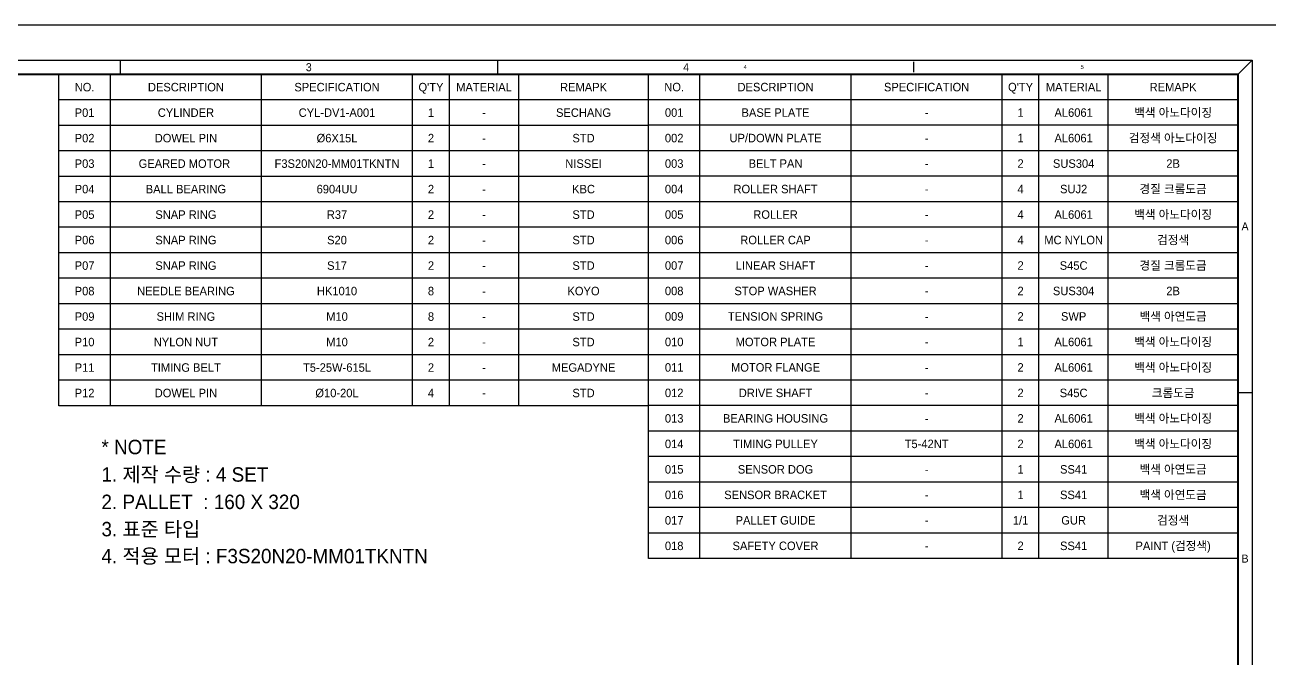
# Model space of a CAD drawing. Header units: inches. Extents: x 0 to 23821, y 0 to 11279.
# Drawn here: x 15359 to 16678, y 5027 to 5698 of the extents above; entities that cross this region are included whole.
import ezdxf
from ezdxf.enums import TextEntityAlignment as Align

# ---------------------------------------------------------------- set-up
doc = ezdxf.new("R2010")
doc.units = ezdxf.units.IN
doc.header["$LTSCALE"] = 10
doc.header["$MEASUREMENT"] = 0
doc.layers.add('44', color=4, linetype='Continuous')
doc.styles.add('SCI', font='')
doc.styles.get('SCI').set_extended_font_data('Gulim')

# ---------------------------------------------------------------- blocks, each defined once
blk = doc.blocks.new('A$C82e70aa9')
at = {"color": 2}
for p, q in [((172, -7.5), (172, -10.5)), ((252, -7.5), (252, -10.5)), ((412, -7.5), (409, -10.5))]:
    blk.add_line(p, q, dxfattribs=at)
at = {"color": 3}
blk.add_line((304, -10.5), (409, -10.5), dxfattribs=at)
blk.add_line((409, -78), (412, -78))
at = {"color": 1}
blk.add_lwpolyline([(0, 0), (420, 0), (420, -297), (0, -297)], close=True, dxfattribs=at)
at = {"color": 2}
blk.add_lwpolyline([(12, -7.5), (412, -7.5), (412, -289.5), (12, -289.5)], close=True, dxfattribs=at)
at = {"const_width": 0.4}
blk.add_lwpolyline([(15, -10.5), (409, -10.5), (409, -286.5), (15, -286.5)], close=True, dxfattribs=at)
at = {"color": 2, "char_height": 1.7, "attachment_point": 5, "style": 'SCI'}
for s, insert, width in [('3', (212, -9), 80), ('4', (292, -9), 80), ('A', (410.5, -42.75), 3), ('B', (410.5, -113.25), 3)]:
    blk.add_mtext(s, dxfattribs=dict(at, insert=insert, width=width))

msp = doc.modelspace()

# ---------------------------------------------------------------- linework, layer by layer
at = {"color": 2}
msp.add_line((16301.25, 5648.19429536), (16301.25, 5659.35500964), dxfattribs=at)
for p, q in [((15395, 5618.86264077), (15395, 5645.90591)), ((16020, 5618.91888327), (16020, 5645.9621525)), ((16020, 5618.86264077), (15395, 5618.86264077)), ((16645, 5618.91888327), (16020, 5618.91888327)), ((16020, 5294.34341), (15395, 5294.34341)), ((16645, 5132.19627962), (16020, 5132.19627962))]:
    msp.add_line(p, q)
at = {"color": 3}
for p, q in [((15449.6875, 5618.86264077), (15449.6875, 5645.90591)), ((15609.84375, 5618.86264077), (15609.84375, 5645.90591)), ((15770, 5618.86264077), (15770, 5645.90591)), ((15809.0625, 5618.86264077), (15809.0625, 5645.90591)), ((15882.5, 5618.86264077), (15882.5, 5645.90591)), ((16074.6875, 5618.91888327), (16074.6875, 5645.9621525)), ((16234.84375, 5618.91888327), (16234.84375, 5645.9621525)), ((16395, 5618.91888327), (16395, 5645.9621525)), ((16434.0625, 5618.91888327), (16434.0625, 5645.9621525)), ((16507.5, 5618.91888327), (16507.5, 5645.9621525)), ((15449.6875, 5591.81937154), (15449.6875, 5618.86264077)), ((15609.84375, 5591.81937154), (15609.84375, 5618.86264077)), ((15770, 5591.81937154), (15770, 5618.86264077)), ((15809.0625, 5591.81937154), (15809.0625, 5618.86264077)), ((15882.5, 5591.81937154), (15882.5, 5618.86264077)), ((16074.6875, 5591.87561404), (16074.6875, 5618.91888327)), ((16234.84375, 5591.87561404), (16234.84375, 5618.91888327)), ((16395, 5591.87561404), (16395, 5618.91888327)), ((16434.0625, 5591.87561404), (16434.0625, 5618.91888327)), ((16507.5, 5591.87561404), (16507.5, 5618.91888327)), ((15449.6875, 5564.7761023), (15449.6875, 5591.81937154)), ((15609.84375, 5564.7761023), (15609.84375, 5591.81937154)), ((15770, 5564.7761023), (15770, 5591.81937154)), ((15809.0625, 5564.7761023), (15809.0625, 5591.81937154)), ((15882.5, 5564.7761023), (15882.5, 5591.81937154)), ((16074.6875, 5564.83234481), (16074.6875, 5591.87561404)), ((16234.84375, 5564.83234481), (16234.84375, 5591.87561404)), ((16395, 5564.83234481), (16395, 5591.87561404)), ((16434.0625, 5564.83234481), (16434.0625, 5591.87561404)), ((16507.5, 5564.83234481), (16507.5, 5591.87561404)), ((15449.6875, 5537.73283307), (15449.6875, 5564.7761023)), ((15609.84375, 5537.73283307), (15609.84375, 5564.7761023)), ((15770, 5537.73283307), (15770, 5564.7761023)), ((15809.0625, 5537.73283307), (15809.0625, 5564.7761023)), ((15882.5, 5537.73283307), (15882.5, 5564.7761023)), ((16074.6875, 5537.78907558), (16074.6875, 5564.83234481)), ((16234.84375, 5537.78907558), (16234.84375, 5564.83234481)), ((16395, 5537.78907558), (16395, 5564.83234481)), ((16434.0625, 5537.78907558), (16434.0625, 5564.83234481)), ((16507.5, 5537.78907558), (16507.5, 5564.83234481)), ((15449.6875, 5510.68956384), (15449.6875, 5537.73283307)), ((15609.84375, 5510.68956384), (15609.84375, 5537.73283307)), ((15770, 5510.68956384), (15770, 5537.73283307)), ((15809.0625, 5510.68956384), (15809.0625, 5537.73283307)), ((15882.5, 5510.68956384), (15882.5, 5537.73283307)), ((16074.6875, 5510.74580635), (16074.6875, 5537.78907558)), ((16234.84375, 5510.74580635), (16234.84375, 5537.78907558)), ((16395, 5510.74580635), (16395, 5537.78907558)), ((16434.0625, 5510.74580635), (16434.0625, 5537.78907558)), ((16507.5, 5510.74580635), (16507.5, 5537.78907558)), ((15449.6875, 5483.64629461), (15449.6875, 5510.68956384)), ((15609.84375, 5483.64629461), (15609.84375, 5510.68956384)), ((15770, 5483.64629461), (15770, 5510.68956384)), ((15809.0625, 5483.64629461), (15809.0625, 5510.68956384)), ((15882.5, 5483.64629461), (15882.5, 5510.68956384)), ((16074.6875, 5483.70253711), (16074.6875, 5510.74580635)), ((16234.84375, 5483.70253711), (16234.84375, 5510.74580635)), ((16395, 5483.70253711), (16395, 5510.74580635)), ((16434.0625, 5483.70253711), (16434.0625, 5510.74580635)), ((16507.5, 5483.70253711), (16507.5, 5510.74580635)), ((15449.6875, 5456.60302538), (15449.6875, 5483.64629461)), ((15609.84375, 5456.60302538), (15609.84375, 5483.64629461)), ((15770, 5456.60302538), (15770, 5483.64629461)), ((15809.0625, 5456.60302538), (15809.0625, 5483.64629461)), ((15882.5, 5456.60302538), (15882.5, 5483.64629461)), ((16074.6875, 5456.65926788), (16074.6875, 5483.70253711)), ((16234.84375, 5456.65926788), (16234.84375, 5483.70253711)), ((16395, 5456.65926788), (16395, 5483.70253711)), ((16434.0625, 5456.65926788), (16434.0625, 5483.70253711)), ((16507.5, 5456.65926788), (16507.5, 5483.70253711)), ((15449.6875, 5429.55975615), (15449.6875, 5456.60302538)), ((15609.84375, 5429.55975615), (15609.84375, 5456.60302538)), ((15770, 5429.55975615), (15770, 5456.60302538)), ((15809.0625, 5429.55975615), (15809.0625, 5456.60302538)), ((15882.5, 5429.55975615), (15882.5, 5456.60302538)), ((16074.6875, 5429.61599865), (16074.6875, 5456.65926788)), ((16234.84375, 5429.61599865), (16234.84375, 5456.65926788)), ((16395, 5429.61599865), (16395, 5456.65926788)), ((16434.0625, 5429.61599865), (16434.0625, 5456.65926788)), ((16507.5, 5429.61599865), (16507.5, 5456.65926788)), ((15449.6875, 5402.51648692), (15449.6875, 5429.55975615)), ((15609.84375, 5402.51648692), (15609.84375, 5429.55975615)), ((15770, 5402.51648692), (15770, 5429.55975615)), ((15809.0625, 5402.51648692), (15809.0625, 5429.55975615)), ((15882.5, 5402.51648692), (15882.5, 5429.55975615)), ((16074.6875, 5402.62897193), (16074.6875, 5429.67224116)), ((16234.84375, 5402.62897193), (16234.84375, 5429.67224116)), ((16395, 5402.62897193), (16395, 5429.67224116)), ((16434.0625, 5402.62897193), (16434.0625, 5429.67224116)), ((16507.5, 5402.62897193), (16507.5, 5429.67224116)), ((15449.6875, 5375.47321769), (15449.6875, 5402.51648692)), ((15609.84375, 5375.47321769), (15609.84375, 5402.51648692)), ((15770, 5375.47321769), (15770, 5402.51648692)), ((15809.0625, 5375.47321769), (15809.0625, 5402.51648692)), ((15882.5, 5375.47321769), (15882.5, 5402.51648692)), ((16074.6875, 5375.58570269), (16074.6875, 5402.62897193)), ((16234.84375, 5375.58570269), (16234.84375, 5402.62897193)), ((16395, 5375.58570269), (16395, 5402.62897193)), ((16434.0625, 5375.58570269), (16434.0625, 5402.62897193)), ((16507.5, 5375.58570269), (16507.5, 5402.62897193)), ((15449.6875, 5348.42994846), (15449.6875, 5375.47321769)), ((15609.84375, 5348.42994846), (15609.84375, 5375.47321769)), ((15770, 5348.42994846), (15770, 5375.47321769)), ((15809.0625, 5348.42994846), (15809.0625, 5375.47321769)), ((15882.5, 5348.42994846), (15882.5, 5375.47321769)), ((16074.6875, 5348.54243346), (16074.6875, 5375.58570269)), ((16234.84375, 5348.54243346), (16234.84375, 5375.58570269)), ((16395, 5348.54243346), (16395, 5375.58570269)), ((16434.0625, 5348.54243346), (16434.0625, 5375.58570269)), ((16507.5, 5348.54243346), (16507.5, 5375.58570269)), ((15449.6875, 5321.38667923), (15449.6875, 5348.42994846)), ((15609.84375, 5321.38667923), (15609.84375, 5348.42994846)), ((15770, 5321.38667923), (15770, 5348.42994846)), ((15809.0625, 5321.38667923), (15809.0625, 5348.42994846)), ((15882.5, 5321.38667923), (15882.5, 5348.42994846)), ((16074.6875, 5321.49916423), (16074.6875, 5348.54243346)), ((16234.84375, 5321.49916423), (16234.84375, 5348.54243346)), ((16395, 5321.49916423), (16395, 5348.54243346)), ((16434.0625, 5321.49916423), (16434.0625, 5348.54243346)), ((16507.5, 5321.49916423), (16507.5, 5348.54243346)), ((15449.6875, 5294.34341), (15449.6875, 5321.38667923)), ((15609.84375, 5294.34341), (15609.84375, 5321.38667923)), ((15770, 5294.34341), (15770, 5321.38667923)), ((15809.0625, 5294.34341), (15809.0625, 5321.38667923)), ((15882.5, 5294.34341), (15882.5, 5321.38667923)), ((16074.6875, 5294.455895), (16074.6875, 5321.49916423)), ((16234.84375, 5294.455895), (16234.84375, 5321.49916423)), ((16395, 5294.455895), (16395, 5321.49916423)), ((16434.0625, 5294.455895), (16434.0625, 5321.49916423)), ((16507.5, 5294.455895), (16507.5, 5321.49916423)), ((16074.6875, 5267.41262577), (16074.6875, 5294.455895)), ((16234.84375, 5267.41262577), (16234.84375, 5294.455895)), ((16395, 5267.41262577), (16395, 5294.455895)), ((16434.0625, 5267.41262577), (16434.0625, 5294.455895)), ((16507.5, 5267.41262577), (16507.5, 5294.455895)), ((16074.6875, 5240.36935654), (16074.6875, 5267.41262577)), ((16234.84375, 5240.36935654), (16234.84375, 5267.41262577)), ((16395, 5240.36935654), (16395, 5267.41262577)), ((16434.0625, 5240.36935654), (16434.0625, 5267.41262577)), ((16507.5, 5240.36935654), (16507.5, 5267.41262577)), ((16074.6875, 5213.32608731), (16074.6875, 5240.36935654)), ((16234.84375, 5213.32608731), (16234.84375, 5240.36935654)), ((16395, 5213.32608731), (16395, 5240.36935654)), ((16434.0625, 5213.32608731), (16434.0625, 5240.36935654)), ((16507.5, 5213.32608731), (16507.5, 5240.36935654)), ((16074.6875, 5186.28281808), (16074.6875, 5213.32608731)), ((16234.84375, 5186.28281808), (16234.84375, 5213.32608731)), ((16395, 5186.28281808), (16395, 5213.32608731)), ((16434.0625, 5186.28281808), (16434.0625, 5213.32608731)), ((16507.5, 5186.28281808), (16507.5, 5213.32608731)), ((16074.6875, 5159.23954885), (16074.6875, 5186.28281808)), ((16234.84375, 5159.23954885), (16234.84375, 5186.28281808)), ((16395, 5159.23954885), (16395, 5186.28281808)), ((16434.0625, 5159.23954885), (16434.0625, 5186.28281808)), ((16507.5, 5159.23954885), (16507.5, 5186.28281808)), ((16074.6875, 5132.19627962), (16074.6875, 5159.23954885)), ((16234.84375, 5132.19627962), (16234.84375, 5159.23954885)), ((16395, 5132.19627962), (16395, 5159.23954885)), ((16434.0625, 5132.19627962), (16434.0625, 5159.23954885)), ((16507.5, 5132.19627962), (16507.5, 5159.23954885))]:
    msp.add_line(p, q, dxfattribs=at)
at = {"color": 7}
for p, q in [((15395, 5591.81937154), (15395, 5618.86264077)), ((16020, 5591.87561404), (16020, 5618.91888327)), ((15395, 5564.7761023), (15395, 5591.81937154)), ((16020, 5564.83234481), (16020, 5591.87561404)), ((15395, 5537.73283307), (15395, 5564.7761023)), ((16020, 5537.78907558), (16020, 5564.83234481)), ((15395, 5510.68956384), (15395, 5537.73283307)), ((16020, 5510.74580635), (16020, 5537.78907558)), ((15395, 5483.64629461), (15395, 5510.68956384)), ((16020, 5483.70253711), (16020, 5510.74580635)), ((15395, 5456.60302538), (15395, 5483.64629461)), ((16020, 5456.65926788), (16020, 5483.70253711)), ((15395, 5429.55975615), (15395, 5456.60302538)), ((16020, 5429.61599865), (16020, 5456.65926788)), ((15395, 5402.51648692), (15395, 5429.55975615)), ((16020, 5402.62897193), (16020, 5429.67224116)), ((15395, 5375.47321769), (15395, 5402.51648692)), ((16020, 5375.58570269), (16020, 5402.62897193)), ((15395, 5348.42994846), (15395, 5375.47321769)), ((16020, 5348.54243346), (16020, 5375.58570269)), ((15395, 5321.38667923), (15395, 5348.42994846)), ((16020, 5321.49916423), (16020, 5348.54243346)), ((15395, 5294.34341), (15395, 5321.38667923)), ((16020, 5294.455895), (16020, 5321.49916423)), ((16020, 5267.41262577), (16020, 5294.455895)), ((16020, 5240.36935654), (16020, 5267.41262577)), ((16020, 5213.32608731), (16020, 5240.36935654)), ((16020, 5186.28281808), (16020, 5213.32608731)), ((16020, 5159.23954885), (16020, 5186.28281808)), ((16020, 5132.19627962), (16020, 5159.23954885))]:
    msp.add_line(p, q, dxfattribs=at)
at = {"layer": '44'}
for p, q in [((16020, 5591.81937154), (15395, 5591.81937154)), ((16645, 5591.87561404), (16020, 5591.87561404)), ((16020, 5564.7761023), (15395, 5564.7761023)), ((16645, 5564.83234481), (16020, 5564.83234481)), ((16020, 5537.73283307), (15395, 5537.73283307)), ((16645, 5537.78907558), (16020, 5537.78907558)), ((16020, 5510.68956384), (15395, 5510.68956384)), ((16645, 5510.74580635), (16020, 5510.74580635)), ((16020, 5483.64629461), (15395, 5483.64629461)), ((16645, 5483.70253711), (16020, 5483.70253711)), ((16020, 5456.60302538), (15395, 5456.60302538)), ((16645, 5456.65926788), (16020, 5456.65926788)), ((16020, 5429.55975615), (15395, 5429.55975615)), ((16645, 5429.61599865), (16020, 5429.61599865)), ((16020, 5402.51648692), (15395, 5402.51648692)), ((16645, 5402.62897193), (16020, 5402.62897193)), ((16020, 5375.47321769), (15395, 5375.47321769)), ((16645, 5375.58570269), (16020, 5375.58570269)), ((16020, 5348.42994846), (15395, 5348.42994846)), ((16645, 5348.54243346), (16020, 5348.54243346)), ((16020, 5321.38667923), (15395, 5321.38667923)), ((16645, 5321.49916423), (16020, 5321.49916423)), ((16645, 5294.455895), (16020, 5294.455895)), ((16645, 5267.41262577), (16020, 5267.41262577)), ((16645, 5240.36935654), (16020, 5240.36935654)), ((16645, 5213.32608731), (16020, 5213.32608731)), ((16645, 5186.28281808), (16020, 5186.28281808)), ((16645, 5159.23954885), (16020, 5159.23954885))]:
    msp.add_line(p, q, dxfattribs=at)

# ---------------------------------------------------------------- block references
at = {"xscale": 5, "yscale": 5, "zscale": 5}
msp.add_blockref('A$C82e70aa9', (14600, 5698.4621525), dxfattribs=at)

# ---------------------------------------------------------------- texts
at = {"color": 2, "style": 'SCI'}
for s, p in [('4', (16122.67857143, 5653.7746525)), ('5', (16479.82142857, 5653.7746525))]:
    msp.add_text(s, height=4.46428571, dxfattribs=at).set_placement(p, align=Align.MIDDLE_CENTER)
at = {"style": 'SCI'}
for s, height, p in [('NO.', 9.014423077, (15422.34375, 5632.38427538)), ('DESCRIPTION', 9.0144230769, (15529.765625, 5632.38427538)), ('SPECIFICATION', 9.0144230769, (15689.921875, 5632.38427538)), ("Q'TY", 9.014423077, (15789.53125, 5632.38427538)), ('MATERIAL', 9.014423077, (15845.78125, 5632.38427538)), ('REMAPK', 9.014423077, (15951.25, 5632.38427538)), ('NO.', 9.014423077, (16047.34375, 5632.44051788)), ('DESCRIPTION', 9.0144230769, (16154.765625, 5632.44051788)), ('SPECIFICATION', 9.0144230769, (16314.921875, 5632.44051788)), ("Q'TY", 9.014423077, (16414.53125, 5632.44051788)), ('MATERIAL', 9.014423077, (16470.78125, 5632.44051788)), ('REMAPK', 9.014423077, (16576.25, 5632.44051788)), ('P01', 9.014423077, (15422.34375, 5605.34100615)), ('CYLINDER', 9.014423077, (15529.765625, 5605.34100615)), ('CYL-DV1-A001', 9.0144230769, (15689.921875, 5605.34100615)), ('1', 9.01442308, (15789.53125, 5605.34100615)), ('SECHANG', 9.014423077, (15951.25, 5605.34100615)), ('001', 9.014423077, (16047.34375, 5605.39724865)), ('BASE PLATE', 9.014423077, (16154.765625, 5605.39724865)), ('1', 9.01442308, (16414.53125, 5605.39724865)), ('AL6061', 9.014423077, (16470.78125, 5605.39724865)), ('백색 아노다이징', 9.014423077, (16576.25, 5605.39724865)), ('-', 9.01442308, (15845.78125, 5605.34100615)), ('-', 9.01442308, (16314.921875, 5605.39724865)), ('P02', 9.014423077, (15422.34375, 5578.29773692)), ('DOWEL PIN', 9.014423077, (15529.765625, 5578.29773692)), ('%%C6X15L', 9.014423077, (15689.921875, 5578.29773692)), ('2', 9.01442308, (15789.53125, 5578.29773692)), ('STD', 9.014423077, (15951.25, 5578.29773692)), ('002', 9.014423077, (16047.34375, 5578.35397942)), ('UP/DOWN PLATE', 9.0144230769, (16154.765625, 5578.35397942)), ('1', 9.01442308, (16414.53125, 5578.35397942)), ('AL6061', 9.014423077, (16470.78125, 5578.35397942)), ('검정색 아노다이징', 9.014423077, (16576.25, 5578.35397942)), ('-', 9.01442308, (15845.78125, 5578.29773692)), ('-', 9.01442308, (16314.921875, 5578.35397942)), ('P03', 9.014423077, (15422.34375, 5551.25446769)), ('GEARED MOTOR ', 9.0144230769, (15529.765625, 5551.25446769)), ('F3S20N20-MM01TKNTN', 9.0144230769, (15689.921875, 5551.25446769)), ('1', 9.01442308, (15789.53125, 5551.25446769)), ('NISSEI', 9.014423077, (15951.25, 5551.25446769)), ('003', 9.014423077, (16047.34375, 5551.31071019)), ('BELT PAN', 9.014423077, (16154.765625, 5551.31071019)), ('2', 9.01442308, (16414.53125, 5551.31071019)), ('SUS304', 9.014423077, (16470.78125, 5551.31071019)), ('2B', 9.014423077, (16576.25, 5551.31071019)), ('-', 9.01442308, (15845.78125, 5551.25446769)), ('-', 9.01442308, (16314.921875, 5551.31071019)), ('P04', 9.014423077, (15422.34375, 5524.21119846)), ('BALL BEARING', 9.0144230769, (15529.765625, 5524.21119846)), ('6904UU', 9.014423077, (15689.921875, 5524.21119846)), ('2', 9.01442308, (15789.53125, 5524.21119846)), ('KBC', 9.014423077, (15951.25, 5524.21119846)), ('004', 9.014423077, (16047.34375, 5524.26744096)), ('ROLLER SHAFT', 9.0144230769, (16154.765625, 5524.26744096)), ('4', 9.01442308, (16414.53125, 5524.26744096)), ('SUJ2', 9.014423077, (16470.78125, 5524.26744096)), ('경질 크롬도금', 9.014423077, (16576.25, 5524.26744096)), ('-', 9.01442308, (15845.78125, 5524.21119846)), ('-', 9.01442308, (16314.921875, 5524.26744096)), ('P05', 9.014423077, (15422.34375, 5497.16792923)), ('SNAP RING', 9.014423077, (15529.765625, 5497.16792923)), ('R37', 9.014423077, (15689.921875, 5497.16792923)), ('2', 9.01442308, (15789.53125, 5497.16792923)), ('STD', 9.014423077, (15951.25, 5497.16792923)), ('005', 9.014423077, (16047.34375, 5497.22417173)), ('ROLLER', 9.014423077, (16154.765625, 5497.22417173)), ('4', 9.01442308, (16414.53125, 5497.22417173)), ('AL6061', 9.014423077, (16470.78125, 5497.22417173)), ('백색 아노다이징', 9.014423077, (16576.25, 5497.22417173)), ('-', 9.01442308, (15845.78125, 5497.16792923)), ('-', 9.01442308, (16314.921875, 5497.22417173)), ('P06', 9.014423077, (15422.34375, 5470.12466)), ('SNAP RING', 9.014423077, (15529.765625, 5470.12466)), ('S20', 9.014423077, (15689.921875, 5470.12466)), ('2', 9.01442308, (15789.53125, 5470.12466)), ('STD', 9.014423077, (15951.25, 5470.12466)), ('006', 9.014423077, (16047.34375, 5470.1809025)), ('ROLLER CAP', 9.014423077, (16154.765625, 5470.1809025)), ('4', 9.01442308, (16414.53125, 5470.1809025)), ('MC NYLON', 9.014423077, (16470.78125, 5470.1809025)), ('검정색', 9.014423077, (16576.25, 5470.1809025)), ('-', 9.01442308, (15845.78125, 5470.12466)), ('-', 9.01442308, (16314.921875, 5470.1809025)), ('P07', 9.014423077, (15422.34375, 5443.08139077)), ('SNAP RING', 9.014423077, (15529.765625, 5443.08139077)), ('S17', 9.014423077, (15689.921875, 5443.08139077)), ('2', 9.01442308, (15789.53125, 5443.08139077)), ('STD', 9.014423077, (15951.25, 5443.08139077)), ('007', 9.014423077, (16047.34375, 5443.13763327)), ('LINEAR SHAFT', 9.0144230769, (16154.765625, 5443.13763327)), ('2', 9.01442308, (16414.53125, 5443.13763327)), ('S45C', 9.014423077, (16470.78125, 5443.13763327)), ('경질 크롬도금', 9.014423077, (16576.25, 5443.13763327)), ('-', 9.01442308, (15845.78125, 5443.08139077)), ('-', 9.01442308, (16314.921875, 5443.13763327)), ('P08', 9.014423077, (15422.34375, 5416.03812154)), ('NEEDLE BEARING', 9.0144230769, (15529.765625, 5416.03812154)), ('HK1010', 9.014423077, (15689.921875, 5416.03812154)), ('8', 9.01442308, (15789.53125, 5416.03812154)), ('-', 9.01442308, (15845.78125, 5416.03812154)), ('KOYO', 9.014423077, (15951.25, 5416.03812154)), ('008', 9.014423077, (16047.34375, 5416.15060654)), ('STOP WASHER', 9.0144230769, (16154.765625, 5416.15060654)), ('-', 9.01442308, (16314.921875, 5416.15060654)), ('2', 9.01442308, (16414.53125, 5416.15060654)), ('SUS304', 9.014423077, (16470.78125, 5416.15060654)), ('2B', 9.014423077, (16576.25, 5416.15060654)), ('백색 아연도금', 9.014423077, (16576.25, 5389.10733731)), ('P09', 9.014423077, (15422.34375, 5388.9948523)), ('SHIM RING', 9.014423077, (15529.765625, 5388.9948523)), ('M10', 9.014423077, (15689.921875, 5388.9948523)), ('8', 9.01442308, (15789.53125, 5388.9948523)), ('-', 9.01442308, (15845.78125, 5388.9948523)), ('STD', 9.014423077, (15951.25, 5388.9948523)), ('009', 9.014423077, (16047.34375, 5389.10733731)), ('TENSION SPRING', 9.0144230769, (16154.765625, 5389.10733731)), ('-', 9.01442308, (16314.921875, 5389.10733731)), ('2', 9.01442308, (16414.53125, 5389.10733731)), ('SWP', 9.014423077, (16470.78125, 5389.10733731)), ('P10', 9.014423077, (15422.34375, 5361.95158307)), ('NYLON NUT', 9.014423077, (15529.765625, 5361.95158307)), ('M10', 9.014423077, (15689.921875, 5361.95158307)), ('2', 9.01442308, (15789.53125, 5361.95158307)), ('-', 9.01442308, (15845.78125, 5361.95158307)), ('STD', 9.014423077, (15951.25, 5361.95158307)), ('010', 9.014423077, (16047.34375, 5362.06406808)), ('MOTOR PLATE', 9.0144230769, (16154.765625, 5362.06406808)), ('-', 9.01442308, (16314.921875, 5362.06406808)), ('1', 9.01442308, (16414.53125, 5362.06406808)), ('AL6061', 9.014423077, (16470.78125, 5362.06406808)), ('백색 아노다이징', 9.014423077, (16576.25, 5362.06406808)), ('P11', 9.014423077, (15422.34375, 5334.90831384)), ('TIMING BELT', 9.0144230769, (15529.765625, 5334.90831384)), ('T5-25W-615L', 9.0144230769, (15689.921875, 5334.90831384)), ('2', 9.01442308, (15789.53125, 5334.90831384)), ('-', 9.01442308, (15845.78125, 5334.90831384)), ('MEGADYNE', 9.014423077, (15951.25, 5334.90831384)), ('011', 9.014423077, (16047.34375, 5335.02079885)), ('MOTOR FLANGE', 9.0144230769, (16154.765625, 5335.02079885)), ('-', 9.01442308, (16314.921875, 5335.02079885)), ('2', 9.01442308, (16414.53125, 5335.02079885)), ('AL6061', 9.014423077, (16470.78125, 5335.02079885)), ('백색 아노다이징', 9.014423077, (16576.25, 5335.02079885)), ('P12', 9.014423077, (15422.34375, 5307.86504461)), ('DOWEL PIN', 9.014423077, (15529.765625, 5307.86504461)), ('%%C10-20L', 9.014423077, (15689.921875, 5307.86504461)), ('4', 9.01442308, (15789.53125, 5307.86504461)), ('-', 9.01442308, (15845.78125, 5307.86504461)), ('STD', 9.014423077, (15951.25, 5307.86504461)), ('012', 9.014423077, (16047.34375, 5307.97752962)), ('DRIVE SHAFT', 9.0144230769, (16154.765625, 5307.97752962)), ('-', 9.01442308, (16314.921875, 5307.97752962)), ('2', 9.01442308, (16414.53125, 5307.97752962)), ('S45C', 9.014423077, (16470.78125, 5307.97752962)), ('크롬도금', 9.014423077, (16576.25, 5307.97752962)), ('013', 9.014423077, (16047.34375, 5280.93426039)), ('BEARING HOUSING', 9.0144230769, (16154.765625, 5280.93426039)), ('-', 9.01442308, (16314.921875, 5280.93426039)), ('2', 9.01442308, (16414.53125, 5280.93426039)), ('AL6061', 9.014423077, (16470.78125, 5280.93426039)), ('백색 아노다이징', 9.014423077, (16576.25, 5280.93426039)), ('014', 9.014423077, (16047.34375, 5253.89099116)), ('TIMING PULLEY', 9.0144230769, (16154.765625, 5253.89099116)), ('T5-42NT', 9.014423077, (16314.921875, 5253.89099116)), ('2', 9.01442308, (16414.53125, 5253.89099116)), ('AL6061', 9.014423077, (16470.78125, 5253.89099116)), ('백색 아노다이징', 9.014423077, (16576.25, 5253.89099116)), ('015', 9.014423077, (16047.34375, 5226.84772193)), ('SENSOR DOG', 9.014423077, (16154.765625, 5226.84772193)), ('-', 9.01442308, (16314.921875, 5226.84772193)), ('1', 9.01442308, (16414.53125, 5226.84772193)), ('SS41', 9.014423077, (16470.78125, 5226.84772193)), ('백색 아연도금', 9.014423077, (16576.25, 5226.84772193)), ('016', 9.014423077, (16047.34375, 5199.80445269)), ('SENSOR BRACKET', 9.0144230769, (16154.765625, 5199.80445269)), ('-', 9.01442308, (16314.921875, 5199.80445269)), ('1', 9.01442308, (16414.53125, 5199.80445269)), ('SS41', 9.014423077, (16470.78125, 5199.80445269)), ('백색 아연도금', 9.014423077, (16576.25, 5199.80445269)), ('017', 9.014423077, (16047.34375, 5172.76118346)), ('PALLET GUIDE', 9.0144230769, (16154.765625, 5172.76118346)), ('-', 9.01442308, (16314.921875, 5172.76118346)), ('1/1', 9.014423077, (16414.53125, 5172.76118346)), ('GUR', 9.014423077, (16470.78125, 5172.76118346)), ('검정색', 9.014423077, (16576.25, 5172.76118346)), ('018', 9.014423077, (16047.34375, 5145.71791423)), ('SAFETY COVER', 9.0144230769, (16154.765625, 5145.71791423)), ('-', 9.01442308, (16314.921875, 5145.71791423)), ('2', 9.01442308, (16414.53125, 5145.71791423)), ('SS41', 9.014423077, (16470.78125, 5145.71791423)), ('PAINT (검정색)', 9.0144230769, (16576.25, 5145.71791423))]:
    msp.add_text(s, height=height, dxfattribs=at).set_placement(p, align=Align.MIDDLE_CENTER)
for s, p in [('* NOTE', (15440.23077229, 5250.57806264)), ('1. 제작 수량 : 4 SET', (15440.23077229, 5221.43027909)), ('2. PALLET  : 160 X 320', (15440.23077229, 5192.36909212)), ('3. 표준 타입', (15440.23077229, 5163.45945932)), ('4. 적용 모터 : F3S20N20-MM01TKNTN', (15440.23077229, 5134.85989385))]:
    msp.add_text(s, height=15.3, dxfattribs=at).set_placement(p, align=Align.MIDDLE_LEFT)

doc.saveas('drawing.dxf')
